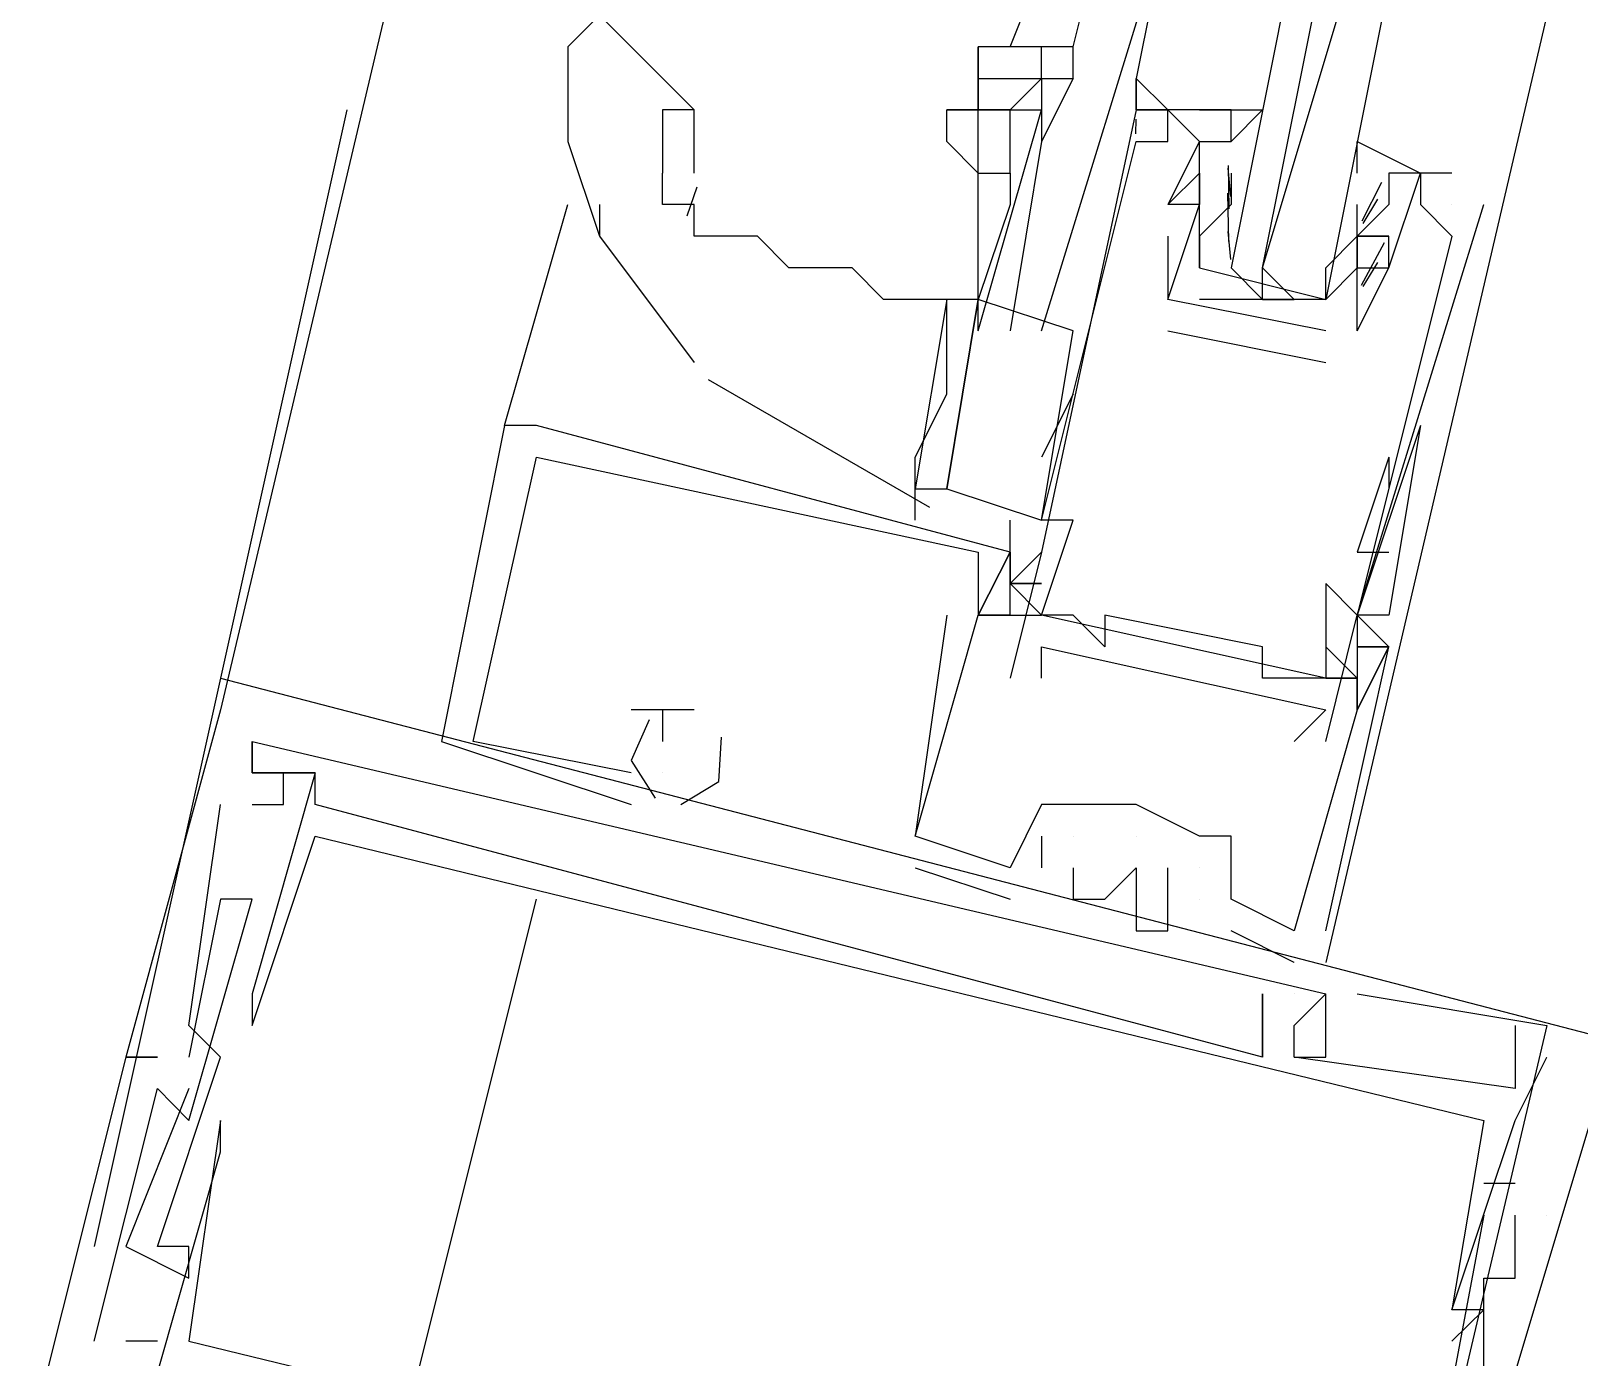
# Model space of a CAD drawing. Header units: feet. Extents: x -84 to 198, y -22 to 181.
# Drawn here: x 115.493 to 116.147, y 67.944 to 68.504 of the extents above; entities that cross this region are included whole.
import ezdxf

# ---------------------------------------------------------------- set-up
doc = ezdxf.new("R2010")
doc.units = ezdxf.units.FT
doc.layers.add('A-LINEA', color=7, linetype='CONTINUOUS')

msp = doc.modelspace()

# ---------------------------------------------------------------- linework, layer by layer
at = {"layer": 'A-LINEA'}
for p, q in [((117.2133, 75.1511), (115.5733, 68.2178)), ((115.9067, 68.4978), (115.9333, 68.5644)), ((115.9333, 68.4978), (115.9467, 68.5511)), ((116.1333, 68.5111), (116.04, 68.1111)), ((115.92, 68.4844), (115.92, 68.4978)), ((115.92, 68.4844), (115.92, 68.4978)), ((115.9333, 68.4844), (115.9333, 68.4978)), ((115.6267, 68.4711), (115.52, 67.9911)), ((115.7733, 68.4444), (115.7733, 68.4711)), ((115.96, 68.4711), (115.96, 68.4711)), ((115.96, 68.4711), (115.96, 68.4711)), ((115.9733, 68.4711), (115.9733, 68.4711)), ((116, 68.4711), (116, 68.4711)), ((115.9598, 68.461), (115.9599, 68.4672)), ((115.9598, 68.461), (115.9599, 68.4672)), ((115.9598, 68.461), (115.9599, 68.4672)), ((115.96, 68.4578), (115.96, 68.4578)), ((115.9733, 68.4578), (115.9733, 68.4578)), ((115.9867, 68.4578), (115.9867, 68.4578)), ((116, 68.4578), (116, 68.4578)), ((115.8933, 68.3911), (115.8933, 68.4444)), ((115.9867, 68.4444), (115.9867, 68.4444)), ((115.9867, 68.4444), (115.9867, 68.4444)), ((115.9999, 68.4346), (115.9988, 68.4465)), ((115.9992, 68.4293), (115.999, 68.4476)), ((116, 68.4444), (116, 68.4444)), ((116, 68.4444), (116, 68.4311)), ((116.0933, 68.4444), (116.0667, 68.4444)), ((116.0667, 68.4444), (116.0667, 68.4444)), ((116.08, 68.4444), (116.08, 68.4444)), ((116.0933, 68.4444), (116.0933, 68.4444)), ((115.7744, 68.4385), (115.7702, 68.4262)), ((116.0636, 68.4404), (116.0552, 68.4241)), ((115.6933, 68.3378), (115.72, 68.4311)), ((115.7333, 68.4311), (115.7333, 68.4178)), ((115.9067, 68.4311), (115.8933, 68.3911)), ((115.9733, 68.4311), (115.9733, 68.4311)), ((115.9733, 68.4311), (115.9733, 68.4311)), ((115.9867, 68.4311), (115.9867, 68.4311)), ((115.9867, 68.4311), (115.9867, 68.4311)), ((115.9991, 68.4155), (115.9986, 68.4359)), ((116, 68.4311), (116, 68.4311)), ((116.0533, 68.4311), (116.0533, 68.4311)), ((116.0533, 68.4178), (116.0533, 68.4311)), ((116.0533, 68.4311), (116.0533, 68.4311)), ((116.0618, 68.4334), (116.0556, 68.4232)), ((116.08, 68.4311), (116.08, 68.4311)), ((116.0933, 68.4311), (116.0933, 68.4311)), ((116.1067, 68.4311), (116.1067, 68.4311)), ((115.9733, 68.4178), (115.9733, 68.3911)), ((115.9733, 68.4178), (115.9733, 68.4178)), ((115.9999, 68.408), (115.9988, 68.4198)), ((116, 68.4178), (116, 68.4178)), ((116.0533, 68.4178), (116.0533, 68.4178)), ((116.0533, 68.4178), (116.0533, 68.4178)), ((116.0667, 68.4178), (116.0667, 68.4178)), ((116.0933, 68.4178), (116.0933, 68.4178)), ((116.0647, 68.415), (116.055, 68.397)), ((116.0618, 68.4067), (116.0556, 68.3965)), ((116.04, 68.4044), (116.04, 68.4044)), ((116.0533, 68.4044), (116.0533, 68.4044)), ((116.0667, 68.4044), (116.0667, 68.4044)), ((116.0667, 68.4044), (116.0667, 68.4044)), ((115.88, 68.3911), (115.88, 68.3911)), ((115.88, 68.3911), (115.88, 68.3911)), ((115.8933, 68.3778), (115.8933, 68.3911)), ((116.04, 68.3778), (115.9733, 68.3911)), ((115.9733, 68.3911), (115.9733, 68.3911)), ((115.9733, 68.3911), (115.9733, 68.3911)), ((115.9867, 68.3911), (115.9867, 68.3911)), ((115.9867, 68.3911), (115.9867, 68.3911)), ((116.0133, 68.3911), (116.0267, 68.3911)), ((115.92, 68.2978), (115.9333, 68.3778)), ((115.9733, 68.3778), (116.04, 68.3644)), ((115.9733, 68.3778), (115.9733, 68.3778)), ((116.04, 68.3778), (116.04, 68.3778)), ((116.04, 68.3778), (116.04, 68.3778)), ((116.0533, 68.3778), (116.0533, 68.3778)), ((116.0533, 68.3778), (116.0533, 68.3778)), ((116.04, 68.3644), (116.04, 68.3644)), ((115.7793, 68.3572), (115.8727, 68.3034)), ((115.9333, 68.3511), (115.92, 68.3244)), ((115.7067, 68.3378), (115.6933, 68.3378)), ((115.6933, 68.3378), (115.6933, 68.3378)), ((115.7067, 68.3378), (115.6933, 68.3378)), ((115.6933, 68.3378), (115.6933, 68.3378)), ((115.7067, 68.3378), (115.6933, 68.3378)), ((115.6933, 68.3378), (115.6933, 68.3378)), ((115.7067, 68.3378), (115.7067, 68.3378)), ((115.7067, 68.3378), (115.7067, 68.3378)), ((115.7067, 68.3378), (115.7067, 68.3378)), ((116.08, 68.3378), (116.0533, 68.2578)), ((116.08, 68.3378), (116.0533, 68.2578)), ((115.7067, 68.3244), (115.7067, 68.3244)), ((115.7067, 68.3244), (115.7067, 68.3244)), ((115.7067, 68.3244), (115.7067, 68.3244)), ((115.7067, 68.3244), (115.7067, 68.3244)), ((115.7067, 68.3244), (115.7067, 68.3244)), ((115.7067, 68.3244), (115.7067, 68.3244)), ((116.0667, 68.3244), (116.0533, 68.2844)), ((116.0667, 68.3244), (116.0667, 68.3111)), ((115.8667, 68.2978), (115.8667, 68.3111)), ((115.9067, 68.2844), (115.9067, 68.2978)), ((115.92, 68.2978), (115.92, 68.2978)), ((115.9333, 68.2978), (115.9333, 68.2978)), ((115.8933, 68.2844), (115.8933, 68.2844)), ((115.8933, 68.2844), (115.8933, 68.2844)), ((115.8933, 68.2844), (115.8933, 68.2844)), ((115.9067, 68.2844), (115.9067, 68.2844)), ((115.9067, 68.2844), (115.9067, 68.2844)), ((115.9067, 68.2844), (115.9067, 68.2844)), ((115.9067, 68.2844), (115.9067, 68.2844)), ((115.9067, 68.2844), (115.9067, 68.2844)), ((115.9067, 68.2844), (115.9067, 68.2844)), ((115.92, 68.2844), (115.92, 68.2844)), ((116.0533, 68.2844), (116.0667, 68.2844)), ((115.9067, 68.2711), (115.9067, 68.2711)), ((115.9067, 68.2711), (115.9067, 68.2711)), ((115.9067, 68.2711), (115.9067, 68.2711)), ((115.9067, 68.2711), (115.9067, 68.2711)), ((115.9067, 68.2711), (115.9067, 68.2711)), ((115.9067, 68.2711), (115.9067, 68.2711)), ((116.04, 68.2711), (116.04, 68.2711)), ((115.88, 68.2578), (115.88, 68.2578)), ((115.88, 68.2578), (115.88, 68.2578)), ((115.88, 68.2578), (115.88, 68.2578)), ((115.8933, 68.2578), (115.8933, 68.2578)), ((115.8933, 68.2578), (115.8933, 68.2578)), ((115.8933, 68.2578), (115.8933, 68.2578)), ((115.8933, 68.2578), (115.8933, 68.2578)), ((115.8933, 68.2578), (115.8933, 68.2578)), ((115.8933, 68.2578), (115.8933, 68.2578)), ((115.8933, 68.2578), (115.8933, 68.2578)), ((115.8933, 68.2578), (115.8933, 68.2578)), ((115.8933, 68.2578), (115.8933, 68.2578)), ((115.9067, 68.2578), (115.92, 68.2578)), ((115.9067, 68.2578), (115.92, 68.2578)), ((115.9067, 68.2578), (115.9067, 68.2578)), ((115.9067, 68.2578), (115.9067, 68.2578)), ((115.9067, 68.2578), (115.92, 68.2578)), ((115.9067, 68.2578), (115.92, 68.2578)), ((115.9067, 68.2578), (115.9067, 68.2578)), ((115.9067, 68.2578), (115.9067, 68.2578)), ((115.9067, 68.2578), (115.92, 68.2578)), ((115.9067, 68.2578), (115.92, 68.2578)), ((115.9067, 68.2578), (115.9067, 68.2578)), ((115.9067, 68.2578), (115.9067, 68.2578)), ((115.92, 68.2578), (115.92, 68.2578)), ((116.04, 68.2311), (115.92, 68.2578)), ((116.04, 68.2311), (115.92, 68.2578)), ((116.04, 68.2311), (115.92, 68.2578)), ((115.9333, 68.2578), (115.9333, 68.2578)), ((115.9467, 68.2578), (115.9467, 68.2578)), ((116.0533, 68.2578), (116.0533, 68.2578)), ((116.0533, 68.2578), (116.0533, 68.2578)), ((116.0533, 68.2578), (116.0533, 68.2578)), ((116.0533, 68.2578), (116.0533, 68.2578)), ((116.0533, 68.2578), (116.0533, 68.2578)), ((116.0667, 68.2578), (116.0667, 68.2578)), ((115.92, 68.2444), (115.92, 68.2444)), ((115.9467, 68.2444), (115.9467, 68.2444)), ((116.0133, 68.2444), (116.0133, 68.2444)), ((116.0533, 68.2444), (116.0533, 68.2444)), ((116.0533, 68.2444), (116.0533, 68.2444)), ((116.0533, 68.2444), (116.0533, 68.2444)), ((116.0533, 68.2444), (116.0533, 68.2444)), ((116.0533, 68.2444), (116.0533, 68.2444)), ((116.0667, 68.2444), (116.0667, 68.2444)), ((116.0667, 68.2444), (116.0667, 68.2444)), ((116.0667, 68.2444), (116.0667, 68.2444)), ((116.0667, 68.2444), (116.0667, 68.2444)), ((116.0667, 68.2444), (116.0667, 68.2444)), ((116.0667, 68.2444), (116.0667, 68.2444)), ((115.5733, 68.2311), (115.5733, 68.2311)), ((115.5733, 68.2311), (115.5733, 68.2311)), ((115.5733, 68.2311), (115.5733, 68.2311)), ((115.9067, 68.2311), (115.9067, 68.2311)), ((115.92, 68.2311), (115.92, 68.2311)), ((116.0133, 68.2311), (116.0133, 68.2311)), ((116.0267, 68.2311), (116.0267, 68.2311)), ((116.04, 68.2311), (116.04, 68.2311)), ((116.0533, 68.2311), (116.04, 68.2311)), ((116.0533, 68.2311), (116.04, 68.2311)), ((116.0533, 68.2311), (116.0533, 68.2311)), ((116.0533, 68.2311), (116.0533, 68.2311)), ((116.0533, 68.2311), (116.0533, 68.2311)), ((116.0533, 68.2311), (116.0533, 68.2311)), ((115.5733, 68.2178), (115.5733, 68.2178)), ((115.5733, 68.2178), (115.5733, 68.2178)), ((115.5733, 68.2178), (115.5733, 68.2178)), ((115.76, 68.2178), (115.7467, 68.2178)), ((115.7467, 68.2178), (115.7467, 68.2178)), ((115.76, 68.2178), (115.7467, 68.2178)), ((115.7467, 68.2178), (115.7467, 68.2178)), ((115.76, 68.2178), (115.7467, 68.2178)), ((115.7467, 68.2178), (115.7467, 68.2178)), ((115.76, 68.2178), (115.76, 68.2178)), ((115.76, 68.2178), (115.76, 68.2178)), ((115.76, 68.2178), (115.76, 68.2178)), ((115.76, 68.2178), (115.76, 68.2178)), ((115.76, 68.2178), (115.76, 68.2178)), ((115.76, 68.2178), (115.76, 68.2178)), ((115.7733, 68.2178), (115.7733, 68.2178)), ((115.7733, 68.2178), (115.7733, 68.2178)), ((115.7733, 68.2178), (115.7733, 68.2178)), ((116.04, 68.2178), (116.04, 68.2178)), ((116.0533, 68.2178), (116.0533, 68.2178)), ((116.0533, 68.2178), (116.0533, 68.2178)), ((116.0533, 68.2178), (116.0533, 68.2178)), ((116.0533, 68.2178), (116.0533, 68.2178)), ((116.0533, 68.2178), (116.0533, 68.2178)), ((116.0533, 68.2178), (116.0533, 68.2178)), ((115.5867, 68.2044), (115.5867, 68.2044)), ((115.5867, 68.2044), (115.5867, 68.2044)), ((115.5867, 68.2044), (115.5867, 68.2044)), ((115.5867, 68.2044), (115.5867, 68.2044)), ((115.5867, 68.2044), (115.5867, 68.2044)), ((115.5867, 68.2044), (115.5867, 68.2044)), ((115.5867, 68.2044), (115.5867, 68.2044)), ((115.5867, 68.2044), (115.5867, 68.2044)), ((115.5867, 68.2044), (115.5867, 68.2044)), ((115.6667, 68.2044), (115.6667, 68.2044)), ((115.6667, 68.2044), (115.6667, 68.2044)), ((115.6667, 68.2044), (115.6667, 68.2044)), ((115.68, 68.2044), (115.68, 68.2044)), ((115.68, 68.2044), (115.68, 68.2044)), ((115.68, 68.2044), (115.68, 68.2044)), ((115.76, 68.2044), (115.76, 68.2044)), ((115.76, 68.2044), (115.76, 68.2044)), ((115.76, 68.2044), (115.76, 68.2044)), ((116.0267, 68.2044), (116.0267, 68.2044)), ((116.04, 68.2044), (116.04, 68.2044)), ((115.5867, 68.1911), (115.5867, 68.1911)), ((115.5867, 68.1911), (115.5867, 68.1911)), ((115.5867, 68.1911), (115.5867, 68.1911)), ((115.5867, 68.1911), (115.5867, 68.1911)), ((115.5867, 68.1911), (115.5867, 68.1911)), ((115.5867, 68.1911), (115.5867, 68.1911)), ((115.5867, 68.1911), (115.5867, 68.1911)), ((115.5867, 68.1911), (115.5867, 68.1911)), ((115.5867, 68.1911), (115.5867, 68.1911)), ((115.5867, 68.1911), (115.5867, 68.1911)), ((115.5867, 68.1911), (115.5867, 68.1911)), ((115.5867, 68.1911), (115.5867, 68.1911)), ((115.5867, 68.1911), (115.5867, 68.1911)), ((115.5867, 68.1911), (115.5867, 68.1911)), ((115.5867, 68.1911), (115.5867, 68.1911)), ((115.6, 68.1911), (115.6, 68.1911)), ((115.6, 68.1911), (115.6, 68.1911)), ((115.6, 68.1911), (115.6, 68.1911)), ((115.6133, 68.1911), (115.6133, 68.1911)), ((115.6133, 68.1911), (115.6133, 68.1911)), ((115.6133, 68.1911), (115.6133, 68.1911)), ((115.6133, 68.1911), (115.6133, 68.1911)), ((115.6133, 68.1911), (115.6133, 68.1911)), ((115.6133, 68.1911), (115.6133, 68.1911)), ((115.6133, 68.1911), (115.6133, 68.1911)), ((115.6133, 68.1911), (115.6133, 68.1911)), ((115.6133, 68.1911), (115.6133, 68.1911)), ((115.6133, 68.1911), (115.6133, 68.1911)), ((115.6133, 68.1911), (115.6133, 68.1911)), ((115.6133, 68.1911), (115.6133, 68.1911)), ((115.7467, 68.1911), (115.7467, 68.1911)), ((115.7467, 68.1911), (115.7467, 68.1911)), ((115.7467, 68.1911), (115.7467, 68.1911)), ((115.7467, 68.1911), (115.7467, 68.1911)), ((115.7467, 68.1911), (115.7467, 68.1911)), ((115.7467, 68.1911), (115.7467, 68.1911)), ((115.76, 68.1911), (115.76, 68.1911)), ((115.76, 68.1911), (115.76, 68.1911)), ((115.76, 68.1911), (115.76, 68.1911)), ((115.76, 68.1911), (115.76, 68.1911)), ((115.76, 68.1911), (115.76, 68.1911)), ((115.76, 68.1911), (115.76, 68.1911)), ((115.5733, 68.1778), (115.5733, 68.1778)), ((115.5733, 68.1778), (115.5733, 68.1778)), ((115.5733, 68.1778), (115.5733, 68.1778)), ((115.5867, 68.1778), (115.5867, 68.1778)), ((115.5867, 68.1778), (115.5867, 68.1778)), ((115.5867, 68.1778), (115.5867, 68.1778)), ((115.6, 68.1778), (115.6, 68.1778)), ((115.6, 68.1778), (115.6, 68.1778)), ((115.6, 68.1778), (115.6, 68.1778)), ((115.6133, 68.1778), (115.6133, 68.1778)), ((115.6133, 68.1778), (115.6133, 68.1778)), ((115.6133, 68.1778), (115.6133, 68.1778)), ((115.6133, 68.1778), (115.6133, 68.1778)), ((115.6133, 68.1778), (115.6133, 68.1778)), ((115.6133, 68.1778), (115.6133, 68.1778)), ((115.7467, 68.1778), (115.7467, 68.1778)), ((115.7467, 68.1778), (115.7467, 68.1778)), ((115.7467, 68.1778), (115.7467, 68.1778)), ((115.92, 68.1778), (115.92, 68.1778)), ((115.92, 68.1778), (115.92, 68.1778)), ((115.92, 68.1778), (115.92, 68.1778)), ((115.9333, 68.1778), (115.9333, 68.1778)), ((115.9333, 68.1778), (115.9333, 68.1778)), ((115.9333, 68.1778), (115.9333, 68.1778)), ((115.9333, 68.1778), (115.9333, 68.1778)), ((115.96, 68.1778), (115.96, 68.1778)), ((115.96, 68.1778), (115.96, 68.1778)), ((115.96, 68.1778), (115.96, 68.1778)), ((115.96, 68.1778), (115.96, 68.1778)), ((115.96, 68.1778), (115.96, 68.1778)), ((115.6133, 68.1644), (115.6133, 68.1644)), ((115.6133, 68.1644), (115.6133, 68.1644)), ((115.6133, 68.1644), (115.6133, 68.1644)), ((115.6133, 68.1644), (115.6133, 68.1644)), ((115.6133, 68.1644), (115.6133, 68.1644)), ((115.6133, 68.1644), (115.6133, 68.1644)), ((115.8667, 68.1644), (115.8667, 68.1644)), ((115.8667, 68.1644), (115.8667, 68.1644)), ((115.8667, 68.1644), (115.8667, 68.1644)), ((115.8667, 68.1644), (115.8667, 68.1644)), ((115.8667, 68.1644), (115.8667, 68.1644)), ((115.8667, 68.1644), (115.8667, 68.1644)), ((115.92, 68.1644), (115.92, 68.1511)), ((115.92, 68.1644), (115.92, 68.1644)), ((115.92, 68.1644), (115.92, 68.1511)), ((115.92, 68.1644), (115.92, 68.1644)), ((115.92, 68.1644), (115.92, 68.1511)), ((115.92, 68.1644), (115.92, 68.1644)), ((115.9333, 68.1644), (115.9333, 68.1644)), ((115.9333, 68.1644), (115.9333, 68.1644)), ((115.9333, 68.1644), (115.9333, 68.1644)), ((115.96, 68.1644), (115.96, 68.1644)), ((115.96, 68.1644), (115.96, 68.1644)), ((115.96, 68.1644), (115.96, 68.1644)), ((115.9867, 68.1644), (115.9867, 68.1644)), ((115.9867, 68.1644), (115.9867, 68.1644)), ((115.9867, 68.1644), (115.9867, 68.1644)), ((116, 68.1644), (116, 68.1644)), ((116, 68.1644), (116, 68.1644)), ((116, 68.1644), (116, 68.1644)), ((115.8667, 68.1511), (115.9067, 68.1378)), ((115.8667, 68.1511), (115.8667, 68.1511)), ((115.8667, 68.1511), (115.9067, 68.1378)), ((115.8667, 68.1511), (115.8667, 68.1511)), ((115.8667, 68.1511), (115.9067, 68.1378)), ((115.8667, 68.1511), (115.8667, 68.1511)), ((115.9067, 68.1511), (115.9067, 68.1511)), ((115.9067, 68.1511), (115.9067, 68.1511)), ((115.9067, 68.1511), (115.9067, 68.1511)), ((115.9067, 68.1511), (115.9067, 68.1511)), ((115.9067, 68.1511), (115.9067, 68.1511)), ((115.9067, 68.1511), (115.9067, 68.1511)), ((115.92, 68.1511), (115.92, 68.1511)), ((115.92, 68.1511), (115.92, 68.1511)), ((115.92, 68.1511), (115.92, 68.1511)), ((115.9333, 68.1511), (115.9333, 68.1511)), ((115.9333, 68.1511), (115.9333, 68.1511)), ((115.9333, 68.1511), (115.9333, 68.1511)), ((115.96, 68.1511), (115.96, 68.1511)), ((115.96, 68.1511), (115.96, 68.1511)), ((115.96, 68.1511), (115.96, 68.1511)), ((115.9733, 68.1511), (115.9733, 68.1511)), ((115.9733, 68.1511), (115.9733, 68.1511)), ((115.9733, 68.1511), (115.9733, 68.1511)), ((115.9867, 68.1511), (115.9867, 68.1511)), ((115.9867, 68.1511), (115.9867, 68.1511)), ((115.9867, 68.1511), (115.9867, 68.1511)), ((115.5733, 68.1378), (115.5733, 68.1378)), ((115.5733, 68.1378), (115.5733, 68.1378)), ((115.5733, 68.1378), (115.5733, 68.1378)), ((115.5867, 68.1378), (115.5867, 68.1378)), ((115.5867, 68.1378), (115.5867, 68.1378)), ((115.5867, 68.1378), (115.5867, 68.1378)), ((115.5867, 68.1378), (115.5867, 68.1378)), ((115.5867, 68.1378), (115.5867, 68.1378)), ((115.5867, 68.1378), (115.5867, 68.1378)), ((115.6, 68.1378), (115.6, 68.1378)), ((115.6, 68.1378), (115.6, 68.1378)), ((115.6, 68.1378), (115.6, 68.1378)), ((115.6, 68.1378), (115.6, 68.1378)), ((115.6, 68.1378), (115.6, 68.1378)), ((115.6, 68.1378), (115.6, 68.1378)), ((115.6533, 67.9244), (115.7067, 68.1378)), ((115.9067, 68.1378), (115.9067, 68.1378)), ((115.9067, 68.1378), (115.9067, 68.1378)), ((115.9067, 68.1378), (115.9067, 68.1378)), ((115.9333, 68.1378), (115.9333, 68.1378)), ((115.9333, 68.1378), (115.9333, 68.1378)), ((115.9333, 68.1378), (115.9333, 68.1378)), ((115.9467, 68.1378), (115.9467, 68.1378)), ((115.9467, 68.1378), (115.9467, 68.1378)), ((115.9467, 68.1378), (115.9467, 68.1378)), ((115.96, 68.1378), (115.96, 68.1378)), ((115.96, 68.1378), (115.96, 68.1378)), ((115.96, 68.1378), (115.96, 68.1378)), ((115.9867, 68.1378), (115.9867, 68.1378)), ((115.9867, 68.1378), (115.9867, 68.1378)), ((115.9867, 68.1378), (115.9867, 68.1378)), ((115.9867, 68.1378), (115.9867, 68.1378)), ((115.9867, 68.1378), (115.9867, 68.1378)), ((115.9867, 68.1378), (115.9867, 68.1378)), ((116, 68.1378), (116, 68.1378)), ((116, 68.1378), (116, 68.1378)), ((116, 68.1378), (116, 68.1378)), ((115.96, 68.1244), (115.96, 68.1244)), ((115.96, 68.1244), (115.96, 68.1244)), ((115.96, 68.1244), (115.96, 68.1244)), ((115.9733, 68.1244), (115.9733, 68.1244)), ((115.9733, 68.1244), (115.9733, 68.1244)), ((115.9733, 68.1244), (115.9733, 68.1244)), ((116, 68.1244), (116, 68.1244)), ((116, 68.1244), (116, 68.1244)), ((116, 68.1244), (116, 68.1244)), ((116.0267, 68.1244), (116.0267, 68.1244)), ((116.0267, 68.1244), (116.0267, 68.1244)), ((116.0267, 68.1244), (116.0267, 68.1244)), ((116.0267, 68.1244), (116.0267, 68.1244)), ((116.0267, 68.1244), (116.0267, 68.1244)), ((116.0267, 68.1244), (116.0267, 68.1244)), ((116.04, 68.1244), (116.04, 68.1244)), ((116.04, 68.1244), (116.04, 68.1244)), ((116.04, 68.1244), (116.04, 68.1244)), ((116.0267, 68.1111), (116.0267, 68.1111)), ((116.0267, 68.1111), (116.0267, 68.1111)), ((116.0267, 68.1111), (116.0267, 68.1111)), ((115.5867, 68.0978), (115.5867, 68.0978)), ((115.5867, 68.0978), (115.5867, 68.0978)), ((115.5867, 68.0978), (115.5867, 68.0978)), ((115.5867, 68.0978), (115.5867, 68.0978)), ((115.5867, 68.0978), (115.5867, 68.0978)), ((115.5867, 68.0978), (115.5867, 68.0978)), ((115.5867, 68.0978), (115.5867, 68.0978)), ((115.5867, 68.0978), (115.5867, 68.0978)), ((115.5867, 68.0978), (115.5867, 68.0978)), ((115.5867, 68.0978), (115.5867, 68.0978)), ((115.5867, 68.0978), (115.5867, 68.0978)), ((115.5867, 68.0978), (115.5867, 68.0978)), ((116.0133, 68.0978), (116.0133, 68.0978)), ((116.0133, 68.0978), (116.0133, 68.0978)), ((116.0133, 68.0978), (116.0133, 68.0978)), ((116.0133, 68.0978), (116.0133, 68.0978)), ((116.0133, 68.0978), (116.0133, 68.0978)), ((116.0133, 68.0978), (116.0133, 68.0978)), ((116.0267, 68.0978), (116.0267, 68.0978)), ((116.0267, 68.0978), (116.0267, 68.0978)), ((116.0267, 68.0978), (116.0267, 68.0978)), ((116.0267, 68.0978), (116.0267, 68.0978)), ((116.0267, 68.0978), (116.0267, 68.0978)), ((116.0267, 68.0978), (116.0267, 68.0978)), ((116.0267, 68.0978), (116.0267, 68.0978)), ((116.0267, 68.0978), (116.0267, 68.0978)), ((116.0267, 68.0978), (116.0267, 68.0978)), ((116.0267, 68.0978), (116.0267, 68.0978)), ((116.0267, 68.0978), (116.0267, 68.0978)), ((116.0267, 68.0978), (116.0267, 68.0978)), ((116.0267, 68.0978), (116.0267, 68.0978)), ((116.0267, 68.0978), (116.0267, 68.0978)), ((116.0267, 68.0978), (116.0267, 68.0978)), ((116.04, 68.0978), (116.04, 68.0978)), ((116.04, 68.0978), (116.04, 68.0978)), ((116.04, 68.0978), (116.04, 68.0978)), ((116.04, 68.0978), (116.04, 68.0978)), ((116.04, 68.0978), (116.04, 68.0978)), ((116.04, 68.0978), (116.04, 68.0978)), ((116.0533, 68.0978), (116.0533, 68.0978)), ((116.0533, 68.0978), (116.0533, 68.0978)), ((116.0533, 68.0978), (116.0533, 68.0978)), ((115.56, 68.0844), (115.56, 68.0844)), ((115.56, 68.0844), (115.56, 68.0844)), ((115.56, 68.0844), (115.56, 68.0844)), ((115.5867, 68.0844), (115.5867, 68.0844)), ((115.5867, 68.0844), (115.5867, 68.0844)), ((115.5867, 68.0844), (115.5867, 68.0844)), ((115.5867, 68.0844), (115.5867, 68.0844)), ((115.5867, 68.0844), (115.5867, 68.0844)), ((115.5867, 68.0844), (115.5867, 68.0844)), ((115.5867, 68.0844), (115.5867, 68.0844)), ((115.5867, 68.0844), (115.5867, 68.0844)), ((115.5867, 68.0844), (115.5867, 68.0844)), ((115.5867, 68.0844), (115.5867, 68.0844)), ((115.5867, 68.0844), (115.5867, 68.0844)), ((115.5867, 68.0844), (115.5867, 68.0844)), ((116.0267, 68.0844), (116.0267, 68.0844)), ((116.0267, 68.0844), (116.0267, 68.0844)), ((116.0267, 68.0844), (116.0267, 68.0844)), ((116.0267, 68.0844), (116.0267, 68.0844)), ((116.0267, 68.0844), (116.0267, 68.0844)), ((116.0267, 68.0844), (116.0267, 68.0844)), ((116.0267, 68.0844), (116.0267, 68.0844)), ((116.0267, 68.0844), (116.0267, 68.0844)), ((116.0267, 68.0844), (116.0267, 68.0844)), ((116.12, 68.0844), (116.12, 68.0844)), ((116.12, 68.0844), (116.12, 68.0844)), ((116.12, 68.0844), (116.12, 68.0844)), ((116.12, 68.0844), (116.12, 68.0844)), ((116.12, 68.0844), (116.12, 68.0844)), ((116.12, 68.0844), (116.12, 68.0844)), ((116.1333, 68.0844), (116.1333, 68.0844)), ((116.1333, 68.0844), (116.1333, 68.0844)), ((116.1333, 68.0844), (116.1333, 68.0844)), ((115.5333, 68.0711), (115.5333, 68.0711)), ((115.5333, 68.0711), (115.5333, 68.0711)), ((115.5333, 68.0711), (115.5333, 68.0711)), ((115.5333, 68.0711), (115.5333, 68.0711)), ((115.5333, 68.0711), (115.5333, 68.0711)), ((115.5333, 68.0711), (115.5333, 68.0711)), ((115.5467, 68.0711), (115.5467, 68.0711)), ((115.5467, 68.0711), (115.5467, 68.0711)), ((115.5467, 68.0711), (115.5467, 68.0711)), ((115.5467, 68.0711), (115.5467, 68.0711)), ((115.5467, 68.0711), (115.5467, 68.0711)), ((115.5467, 68.0711), (115.5467, 68.0711)), ((115.56, 68.0711), (115.56, 68.0711)), ((115.56, 68.0711), (115.56, 68.0711)), ((115.56, 68.0711), (115.56, 68.0711)), ((115.5733, 68.0711), (115.5733, 68.0711)), ((115.5733, 68.0711), (115.5733, 68.0711)), ((115.5733, 68.0711), (115.5733, 68.0711)), ((116.0133, 68.0711), (116.0133, 68.0711)), ((116.0133, 68.0711), (116.0133, 68.0711)), ((116.0133, 68.0711), (116.0133, 68.0711)), ((116.0133, 68.0711), (116.0133, 68.0711)), ((116.0133, 68.0711), (116.0133, 68.0711)), ((116.0133, 68.0711), (116.0133, 68.0711)), ((116.0267, 68.0711), (116.0267, 68.0711)), ((116.0267, 68.0711), (116.0267, 68.0711)), ((116.0267, 68.0711), (116.0267, 68.0711)), ((116.0267, 68.0711), (116.0267, 68.0711)), ((116.0267, 68.0711), (116.0267, 68.0711)), ((116.0267, 68.0711), (116.0267, 68.0711)), ((116.0267, 68.0711), (116.0267, 68.0711)), ((116.0267, 68.0711), (116.0267, 68.0711)), ((116.0267, 68.0711), (116.0267, 68.0711)), ((116.04, 68.0711), (116.04, 68.0711)), ((116.04, 68.0711), (116.04, 68.0711)), ((116.04, 68.0711), (116.04, 68.0711)), ((116.1333, 68.0711), (116.1333, 68.0711)), ((116.1333, 68.0711), (116.1333, 68.0711)), ((116.1333, 68.0711), (116.1333, 68.0711)), ((116.1333, 68.0711), (116.1333, 68.0711)), ((116.1333, 68.0711), (116.1333, 68.0711)), ((116.1333, 68.0711), (116.1333, 68.0711)), ((115.5467, 68.0578), (115.5467, 68.0578)), ((115.5467, 68.0578), (115.5467, 68.0578)), ((115.5467, 68.0578), (115.5467, 68.0578)), ((115.56, 68.0578), (115.56, 68.0578)), ((115.56, 68.0578), (115.56, 68.0578)), ((115.56, 68.0578), (115.56, 68.0578)), ((116.12, 68.0578), (116.12, 68.0578)), ((116.12, 68.0578), (116.12, 68.0578)), ((116.12, 68.0578), (116.12, 68.0578)), ((116.12, 68.0578), (116.12, 68.0578)), ((116.12, 68.0578), (116.12, 68.0578)), ((116.12, 68.0578), (116.12, 68.0578)), ((115.56, 68.0444), (115.56, 68.0444)), ((115.56, 68.0444), (115.56, 68.0444)), ((115.56, 68.0444), (115.56, 68.0444)), ((115.5733, 68.0444), (115.5733, 68.0444)), ((115.5733, 68.0444), (115.5733, 68.0444)), ((115.5733, 68.0444), (115.5733, 68.0444)), ((116.1067, 68.0444), (116.1067, 68.0444)), ((116.1067, 68.0444), (116.1067, 68.0444)), ((116.1067, 68.0444), (116.1067, 68.0444)), ((116.1067, 68.0444), (116.1067, 68.0444)), ((116.1067, 68.0444), (116.1067, 68.0444)), ((116.1067, 68.0444), (116.1067, 68.0444)), ((116.12, 68.0444), (116.12, 68.0444)), ((116.12, 68.0444), (116.12, 68.0444)), ((116.12, 68.0444), (116.12, 68.0444)), ((116.12, 68.0444), (116.12, 68.0444)), ((116.12, 68.0444), (116.12, 68.0444)), ((116.12, 68.0444), (116.12, 68.0444)), ((115.5733, 68.0311), (115.5733, 68.0311)), ((115.5733, 68.0311), (115.5733, 68.0311)), ((115.5733, 68.0311), (115.5733, 68.0311)), ((116.12, 68.0178), (116.1067, 68.0178)), ((116.1067, 68.0178), (116.1067, 68.0178)), ((116.12, 68.0178), (116.1067, 68.0178)), ((116.1067, 68.0178), (116.1067, 68.0178)), ((116.12, 68.0178), (116.1067, 68.0178)), ((116.1067, 68.0178), (116.1067, 68.0178)), ((116.12, 68.0178), (116.12, 68.0178)), ((116.12, 68.0178), (116.12, 68.0178)), ((116.12, 68.0178), (116.12, 68.0178)), ((116.1067, 68.0044), (116.0667, 67.7911)), ((116.1067, 68.0044), (116.0667, 67.7911)), ((116.1067, 68.0044), (116.0667, 67.7911)), ((116.1067, 68.0044), (116.1067, 68.0044)), ((116.1067, 68.0044), (116.1067, 68.0044)), ((116.1067, 68.0044), (116.1067, 68.0044)), ((116.12, 67.9778), (116.12, 68.0044)), ((116.12, 68.0044), (116.12, 68.0044)), ((116.12, 68.0044), (116.12, 68.0044)), ((116.12, 67.9778), (116.12, 68.0044)), ((116.12, 68.0044), (116.12, 68.0044)), ((116.12, 68.0044), (116.12, 68.0044)), ((116.12, 67.9778), (116.12, 68.0044)), ((116.12, 68.0044), (116.12, 68.0044)), ((116.12, 68.0044), (116.12, 68.0044)), ((116.1333, 68.0044), (116.1333, 68.0044)), ((116.1333, 68.0044), (116.1333, 68.0044)), ((116.1333, 68.0044), (116.1333, 68.0044)), ((116.1333, 68.0044), (116.1333, 68.0044)), ((116.1333, 68.0044), (116.1333, 68.0044)), ((116.1333, 68.0044), (116.1333, 68.0044)), ((115.5333, 67.9911), (115.5333, 67.9911)), ((115.5333, 67.9911), (115.5333, 67.9911)), ((115.5333, 67.9911), (115.5333, 67.9911)), ((115.5467, 67.9911), (115.5467, 67.9911)), ((115.5467, 67.9911), (115.5467, 67.9911)), ((115.5467, 67.9911), (115.5467, 67.9911)), ((115.56, 67.9911), (115.56, 67.9911)), ((115.56, 67.9911), (115.56, 67.9911)), ((115.56, 67.9911), (115.56, 67.9911)), ((116.12, 67.9911), (116.12, 67.9911)), ((116.12, 67.9911), (116.12, 67.9911)), ((116.12, 67.9911), (116.12, 67.9911)), ((115.56, 67.9778), (115.56, 67.9778)), ((115.56, 67.9778), (115.56, 67.9778)), ((115.56, 67.9778), (115.56, 67.9778)), ((116.1067, 67.9778), (116.1067, 67.9778)), ((116.1067, 67.9778), (116.1067, 67.9778)), ((116.1067, 67.9778), (116.1067, 67.9778)), ((116.12, 67.9778), (116.12, 67.9778)), ((116.12, 67.9778), (116.12, 67.9778)), ((116.12, 67.9778), (116.12, 67.9778)), ((116.12, 67.9778), (116.12, 67.9778)), ((116.12, 67.9778), (116.12, 67.9778)), ((116.12, 67.9778), (116.12, 67.9778)), ((116.0933, 67.9644), (116.0933, 67.9644)), ((116.0933, 67.9644), (116.0933, 67.9644)), ((116.0933, 67.9644), (116.0933, 67.9644)), ((116.0933, 67.9644), (116.0933, 67.9644)), ((116.0933, 67.9644), (116.0933, 67.9644)), ((116.0933, 67.9644), (116.0933, 67.9644)), ((116.0933, 67.9644), (116.0933, 67.9644)), ((116.0933, 67.9644), (116.0933, 67.9644)), ((116.0933, 67.9644), (116.0933, 67.9644)), ((116.0933, 67.9644), (116.0933, 67.9644)), ((116.0933, 67.9644), (116.0933, 67.9644)), ((116.0933, 67.9644), (116.0933, 67.9644)), ((116.1067, 67.9644), (116.1067, 67.9644)), ((116.1067, 67.9644), (116.1067, 67.9644)), ((116.1067, 67.9644), (116.1067, 67.9644)), ((116.1067, 67.9644), (116.1067, 67.9644)), ((116.1067, 67.9644), (116.1067, 67.9644)), ((116.1067, 67.9644), (116.1067, 67.9644)), ((115.52, 67.9511), (115.52, 67.9511)), ((115.52, 67.9511), (115.52, 67.9511)), ((115.52, 67.9511), (115.52, 67.9511)), ((115.5467, 67.9511), (115.5333, 67.9511)), ((115.5333, 67.9511), (115.5333, 67.9511)), ((115.5467, 67.9511), (115.5333, 67.9511)), ((115.5333, 67.9511), (115.5333, 67.9511)), ((115.5467, 67.9511), (115.5333, 67.9511)), ((115.5333, 67.9511), (115.5333, 67.9511)), ((115.5467, 67.9511), (115.5467, 67.9511)), ((115.5467, 67.9511), (115.5467, 67.9511)), ((115.5467, 67.9511), (115.5467, 67.9511)), ((115.56, 67.9511), (115.56, 67.9511)), ((115.56, 67.9511), (115.56, 67.9511)), ((115.56, 67.9511), (115.56, 67.9511)), ((116.0933, 67.9511), (116.0933, 67.9511)), ((116.0933, 67.9511), (116.0933, 67.9511)), ((116.0933, 67.9511), (116.0933, 67.9511)), ((116.0933, 67.9511), (116.0933, 67.9511)), ((116.0933, 67.9511), (116.0933, 67.9511)), ((116.0933, 67.9511), (116.0933, 67.9511))]:
    msp.add_line(p, q, dxfattribs=at)
for points in [[(115.92, 68.3778), (115.9733, 68.5511), (115.96, 68.4844), (115.9733, 68.4711), (115.9733, 68.4711)], [(116.0267, 68.5378), (116, 68.4044), (116.0133, 68.3911), (116.0133, 68.4044), (116.04, 68.5378)], [(116.0667, 68.5244), (116.04, 68.3911), (116.0267, 68.3911), (116.0133, 68.4044), (116.0533, 68.5378)], [(115.7733, 68.4711), (115.7467, 68.4978), (115.7333, 68.5111), (115.72, 68.4978)], [(115.72, 68.4978), (115.72, 68.4844), (115.72, 68.4578), (115.7333, 68.4178), (115.7733, 68.3644)], [(115.9333, 68.4978), (115.92, 68.4978), (115.92, 68.4978), (115.8933, 68.4978), (115.8933, 68.4844)], [(115.8933, 68.4844), (115.8933, 68.4844), (115.8933, 68.4978)], [(115.8933, 68.4844), (115.8933, 68.4844), (115.8933, 68.4711), (115.8933, 68.4711), (115.8933, 68.4711), (115.88, 68.4711)], [(115.9067, 68.4711), (115.8933, 68.4711), (115.8933, 68.4844), (115.92, 68.4844)], [(115.9067, 68.4711), (115.92, 68.4844), (115.92, 68.4844), (115.92, 68.4711)], [(115.92, 68.4844), (115.9333, 68.4844), (115.92, 68.4578)], [(115.96, 68.4711), (115.96, 68.4844), (115.96, 68.4711), (115.9733, 68.4711)], [(115.9733, 68.4711), (115.9733, 68.4711), (115.96, 68.4844)], [(115.96, 68.4711), (115.96, 68.4844), (115.96, 68.4711), (115.9733, 68.4711)], [(115.9733, 68.4711), (115.9733, 68.4711), (115.96, 68.4844)], [(115.96, 68.4711), (115.96, 68.4844), (115.96, 68.4711), (115.9733, 68.4711)], [(115.7733, 68.4711), (115.76, 68.4711), (115.76, 68.4444)], [(115.88, 68.4578), (115.88, 68.4711), (115.8933, 68.4711)], [(115.8933, 68.3778), (115.92, 68.4711), (115.92, 68.4578), (115.9067, 68.3778)], [(115.8933, 68.4444), (115.8933, 68.4711), (115.9067, 68.4711)], [(115.96, 68.4711), (115.92, 68.2844), (115.9067, 68.2311)], [(115.9067, 68.4444), (115.9067, 68.4711), (115.9067, 68.4711), (115.92, 68.4711)], [(115.92, 68.2978), (115.96, 68.4578), (115.9733, 68.4578), (115.9733, 68.4711), (115.9867, 68.4578), (115.9733, 68.4311), (115.9733, 68.4311)], [(116, 68.4578), (116, 68.4711), (115.96, 68.4711)], [(115.9867, 68.4044), (115.9867, 68.4178), (115.9867, 68.4311), (115.9867, 68.4578), (116, 68.4578), (116, 68.4711), (115.9867, 68.4711), (116.0133, 68.4711), (116, 68.4578)], [(115.88, 68.4578), (115.8933, 68.4444), (115.9067, 68.4444), (115.9067, 68.4311)], [(116.0533, 68.4444), (116.0533, 68.4578), (116.08, 68.4444), (116.0667, 68.4444), (116.0667, 68.4311), (116.0533, 68.4178), (116.0667, 68.4178), (116.0533, 68.4178), (116.0533, 68.4044), (116.04, 68.3911), (115.9867, 68.3911)], [(115.88, 68.3911), (115.8667, 68.3911), (115.8533, 68.3911), (115.84, 68.4044), (115.8267, 68.4044), (115.8133, 68.4044), (115.8, 68.4178), (115.7867, 68.4178), (115.7733, 68.4178), (115.7733, 68.4311), (115.76, 68.4311), (115.76, 68.4444)], [(116.0533, 68.3778), (116.0667, 68.4044), (116.0667, 68.4044), (116.08, 68.4444), (116.08, 68.4311), (116.0933, 68.4178), (116.0533, 68.2578), (116.04, 68.2711), (116.04, 68.2311), (116.0267, 68.2311), (116.0133, 68.2311), (116.0133, 68.2444), (115.9467, 68.2578), (115.9467, 68.2444), (115.9333, 68.2578), (115.92, 68.2578), (115.9333, 68.2978), (115.92, 68.2978)], [(115.9733, 68.3911), (115.9867, 68.4311), (115.9733, 68.4311), (115.9867, 68.4444), (115.9867, 68.4311), (115.9867, 68.4444)], [(116, 68.4311), (115.9867, 68.4178), (115.9867, 68.4044), (116.04, 68.3911), (116.04, 68.4044), (116.0533, 68.4178)], [(116.04, 68.2044), (116.0533, 68.2578), (116.1067, 68.4311)], [(116.0533, 68.3778), (116.0533, 68.4178), (116.0533, 68.4044), (116.0667, 68.4044), (116.0667, 68.4178), (116.0533, 68.4178), (116.0533, 68.4311), (116.0533, 68.4311)], [(115.88, 68.3911), (115.88, 68.3911), (115.8667, 68.3111), (115.88, 68.3111), (115.8933, 68.3911), (115.88, 68.3911), (115.88, 68.3911)], [(115.8667, 68.3111), (115.8667, 68.3244), (115.88, 68.3511), (115.88, 68.3778), (115.88, 68.3911), (115.88, 68.3911)], [(115.9333, 68.3778), (115.8933, 68.3911), (115.88, 68.3111), (115.92, 68.2978)], [(115.6933, 68.3378), (115.6667, 68.2044), (115.7467, 68.1778)], [(115.6933, 68.3378), (115.6667, 68.2044), (115.7467, 68.1778)], [(115.6933, 68.3378), (115.6667, 68.2044), (115.7467, 68.1778)], [(116.04, 68.1244), (116.0667, 68.2444), (116.0533, 68.2578), (116.0533, 68.2444), (116.0667, 68.2444), (116.0533, 68.2178), (116.0533, 68.2311), (116.0533, 68.2178), (116.0267, 68.1244), (116, 68.1378), (116, 68.1644), (115.9867, 68.1644), (115.96, 68.1778), (115.9333, 68.1778), (115.92, 68.1778), (115.9067, 68.1511), (115.8667, 68.1644), (115.8933, 68.2578), (115.9067, 68.2578), (115.8933, 68.2578), (115.9067, 68.2844), (115.9067, 68.2711), (115.9067, 68.2844), (115.7067, 68.3378)], [(116.04, 68.1244), (116.0667, 68.2444), (116.0533, 68.2578), (116.0533, 68.2444), (116.0667, 68.2444), (116.0533, 68.2178), (116.0533, 68.2311), (116.0533, 68.2178), (116.0267, 68.1244), (116, 68.1378), (116, 68.1644), (115.9867, 68.1644), (115.96, 68.1778), (115.9333, 68.1778), (115.92, 68.1778), (115.9067, 68.1511), (115.8667, 68.1644), (115.8933, 68.2578), (115.9067, 68.2578), (115.8933, 68.2578), (115.9067, 68.2844), (115.9067, 68.2711), (115.9067, 68.2844), (115.7067, 68.3378)], [(116.04, 68.1244), (116.0667, 68.2444), (116.0533, 68.2578), (116.0533, 68.2444), (116.0667, 68.2444), (116.0533, 68.2178), (116.0533, 68.2311), (116.0533, 68.2178), (116.0267, 68.1244), (116, 68.1378), (116, 68.1644), (115.9867, 68.1644), (115.96, 68.1778), (115.9333, 68.1778), (115.92, 68.1778), (115.9067, 68.1511), (115.8667, 68.1644), (115.8933, 68.2578), (115.9067, 68.2578), (115.8933, 68.2578), (115.9067, 68.2844), (115.9067, 68.2711), (115.9067, 68.2844), (115.7067, 68.3378)], [(116.08, 68.3378), (116.08, 68.3378), (116.08, 68.3378), (116.0667, 68.2578), (116.0533, 68.2578)], [(115.7467, 68.1911), (115.68, 68.2044), (115.7067, 68.3244), (115.8933, 68.2844), (115.8933, 68.2578), (115.8933, 68.2578)], [(115.7467, 68.1911), (115.68, 68.2044), (115.7067, 68.3244), (115.8933, 68.2844), (115.8933, 68.2578), (115.8933, 68.2578)], [(115.7467, 68.1911), (115.68, 68.2044), (115.7067, 68.3244), (115.8933, 68.2844), (115.8933, 68.2578), (115.8933, 68.2578)], [(115.9067, 68.2844), (115.9067, 68.2844), (115.8933, 68.2578), (115.9067, 68.2578), (115.9067, 68.2844)], [(115.9067, 68.2844), (115.9067, 68.2844), (115.8933, 68.2578), (115.9067, 68.2578), (115.9067, 68.2844)], [(115.9067, 68.2844), (115.9067, 68.2844), (115.8933, 68.2578), (115.9067, 68.2578), (115.9067, 68.2844)], [(115.9067, 68.2711), (115.92, 68.2711), (115.9067, 68.2711), (115.92, 68.2578), (115.9067, 68.2711), (115.92, 68.2844)], [(115.9067, 68.2711), (115.92, 68.2711), (115.9067, 68.2711), (115.92, 68.2578), (115.9067, 68.2711), (115.92, 68.2844)], [(115.9067, 68.2711), (115.92, 68.2711), (115.9067, 68.2711), (115.92, 68.2578), (115.9067, 68.2711), (115.92, 68.2844)], [(115.92, 68.2711), (115.9067, 68.2711), (115.92, 68.2711), (115.9067, 68.2711)], [(115.92, 68.2711), (115.9067, 68.2711), (115.92, 68.2711), (115.9067, 68.2711)], [(115.92, 68.2711), (115.9067, 68.2711), (115.92, 68.2711), (115.9067, 68.2711)], [(115.88, 68.2578), (115.8667, 68.1644), (115.8667, 68.1644)], [(115.88, 68.2578), (115.8667, 68.1644), (115.8667, 68.1644)], [(115.88, 68.2578), (115.8667, 68.1644), (115.8667, 68.1644)], [(115.92, 68.2311), (115.92, 68.2444), (116.04, 68.2178), (116.0267, 68.2044)], [(116.04, 68.2444), (116.0533, 68.2311), (116.04, 68.2444)], [(116.0533, 68.2444), (116.0533, 68.2444), (116.0533, 68.2178), (116.0533, 68.2178), (116.0667, 68.2444), (116.0533, 68.2444)], [(115.5733, 68.2311), (116.24, 68.0578), (116.2533, 68.0578)], [(115.5733, 68.2311), (116.24, 68.0578), (116.2533, 68.0578)], [(115.5733, 68.2311), (116.24, 68.0578), (116.2533, 68.0578)], [(116.04, 68.2311), (116.0533, 68.2311), (116.04, 68.2311)], [(116.04, 68.2311), (116.0533, 68.2311), (116.04, 68.2311)], [(115.5733, 68.2178), (115.5333, 68.0711), (115.5467, 68.0711)], [(115.5733, 68.2178), (115.5333, 68.0711), (115.5467, 68.0711)], [(115.5733, 68.2178), (115.5333, 68.0711), (115.5467, 68.0711)], [(115.7733, 68.2178), (115.76, 68.2178), (115.76, 68.2044), (115.76, 68.2044)], [(115.7733, 68.2178), (115.76, 68.2178), (115.76, 68.2044), (115.76, 68.2044)], [(115.7733, 68.2178), (115.76, 68.2178), (115.76, 68.2044), (115.76, 68.2044)], [(115.7543, 68.2135), (115.7467, 68.1963), (115.7568, 68.1804)], [(115.7543, 68.2135), (115.7467, 68.1963), (115.7568, 68.1804)], [(115.7543, 68.2135), (115.7467, 68.1963), (115.7568, 68.1804)], [(116.0133, 68.0978), (116.0133, 68.0711), (115.6133, 68.1778), (115.6133, 68.1911), (115.5867, 68.1911), (115.5867, 68.2044), (115.5867, 68.1911), (115.6133, 68.1911), (115.5867, 68.0978), (115.5867, 68.0844), (115.6133, 68.1644), (116.1067, 68.0444), (116.0933, 67.9644), (116.0933, 67.9644)], [(115.5867, 68.1778), (115.6, 68.1778), (115.6, 68.1911), (115.5867, 68.1911), (115.5867, 68.2044), (116.04, 68.0978), (116.0267, 68.0844)], [(116.0133, 68.0978), (116.0133, 68.0711), (115.6133, 68.1778), (115.6133, 68.1911), (115.5867, 68.1911), (115.5867, 68.2044), (115.5867, 68.1911), (115.6133, 68.1911), (115.5867, 68.0978), (115.5867, 68.0844), (115.6133, 68.1644), (116.1067, 68.0444), (116.0933, 67.9644), (116.0933, 67.9644)], [(115.5867, 68.1778), (115.6, 68.1778), (115.6, 68.1911), (115.5867, 68.1911), (115.5867, 68.2044), (116.04, 68.0978), (116.0267, 68.0844)], [(116.0133, 68.0978), (116.0133, 68.0711), (115.6133, 68.1778), (115.6133, 68.1911), (115.5867, 68.1911), (115.5867, 68.2044), (115.5867, 68.1911), (115.6133, 68.1911), (115.5867, 68.0978), (115.5867, 68.0844), (115.6133, 68.1644), (116.1067, 68.0444), (116.0933, 67.9644), (116.0933, 67.9644)], [(115.5867, 68.1778), (115.6, 68.1778), (115.6, 68.1911), (115.5867, 68.1911), (115.5867, 68.2044), (116.04, 68.0978), (116.0267, 68.0844)], [(116.0133, 68.0978), (116.0133, 68.0711), (115.6133, 68.1778), (115.6133, 68.1911), (115.5867, 68.1911), (115.5867, 68.2044), (115.5867, 68.1911), (115.6133, 68.1911), (115.5867, 68.0978), (115.5867, 68.0844), (115.6133, 68.1644), (116.1067, 68.0444), (116.0933, 67.9644), (116.0933, 67.9644)], [(116.0133, 68.0978), (116.0133, 68.0711), (115.6133, 68.1778), (115.6133, 68.1911), (115.5867, 68.1911), (115.5867, 68.2044), (115.5867, 68.1911), (115.6133, 68.1911), (115.5867, 68.0978), (115.5867, 68.0844), (115.6133, 68.1644), (116.1067, 68.0444), (116.0933, 67.9644), (116.0933, 67.9644)], [(116.0133, 68.0978), (116.0133, 68.0711), (115.6133, 68.1778), (115.6133, 68.1911), (115.5867, 68.1911), (115.5867, 68.2044), (115.5867, 68.1911), (115.6133, 68.1911), (115.5867, 68.0978), (115.5867, 68.0844), (115.6133, 68.1644), (116.1067, 68.0444), (116.0933, 67.9644), (116.0933, 67.9644)], [(115.7677, 68.1778), (115.7838, 68.1875), (115.7848, 68.2062)], [(115.7677, 68.1778), (115.7838, 68.1875), (115.7848, 68.2062)], [(115.7677, 68.1778), (115.7838, 68.1875), (115.7848, 68.2062)], [(115.56, 68.0578), (115.5333, 67.9911), (115.56, 67.9778), (115.56, 67.9911), (115.5467, 67.9911), (115.5733, 68.0711), (115.56, 68.0844), (115.5733, 68.1778)], [(115.56, 68.0578), (115.5333, 67.9911), (115.56, 67.9778), (115.56, 67.9911), (115.5467, 67.9911), (115.5733, 68.0711), (115.56, 68.0844), (115.5733, 68.1778)], [(115.56, 68.0578), (115.5333, 67.9911), (115.56, 67.9778), (115.56, 67.9911), (115.5467, 67.9911), (115.5733, 68.0711), (115.56, 68.0844), (115.5733, 68.1778)], [(115.9867, 68.1644), (115.96, 68.1778), (115.96, 68.1778), (115.9333, 68.1778)], [(115.9333, 68.1511), (115.9333, 68.1378), (115.9467, 68.1378), (115.96, 68.1511)], [(115.9333, 68.1511), (115.9333, 68.1378), (115.9467, 68.1378), (115.96, 68.1511)], [(115.9333, 68.1511), (115.9333, 68.1378), (115.9467, 68.1378), (115.96, 68.1511)], [(115.96, 68.1511), (115.96, 68.1378), (115.96, 68.1244), (115.9733, 68.1244), (115.9733, 68.1511)], [(115.96, 68.1511), (115.96, 68.1378), (115.96, 68.1244), (115.9733, 68.1244), (115.9733, 68.1511)], [(115.96, 68.1511), (115.96, 68.1378), (115.96, 68.1244), (115.9733, 68.1244), (115.9733, 68.1511)], [(115.52, 67.9511), (115.5467, 68.0578), (115.56, 68.0444), (115.5867, 68.1378)], [(115.52, 67.9511), (115.5467, 68.0578), (115.56, 68.0444), (115.5867, 68.1378)], [(115.52, 67.9511), (115.5467, 68.0578), (115.56, 68.0444), (115.5867, 68.1378)], [(115.5867, 68.1378), (115.5733, 68.1378), (115.56, 68.0711)], [(115.5867, 68.1378), (115.5733, 68.1378), (115.56, 68.0711)], [(115.5867, 68.1378), (115.5733, 68.1378), (115.56, 68.0711)], [(116.0267, 68.1111), (116, 68.1244), (116, 68.1244)], [(116.0267, 68.1111), (116, 68.1244), (116, 68.1244)], [(116.0267, 68.1111), (116, 68.1244), (116, 68.1244)], [(116.0133, 68.0711), (116.0133, 68.0978), (116.0133, 68.0978)], [(116.0133, 68.0711), (116.0133, 68.0978), (116.0133, 68.0978)], [(116.0133, 68.0711), (116.0133, 68.0978), (116.0133, 68.0978)], [(116.0267, 68.0711), (116.04, 68.0711), (116.04, 68.0978)], [(116.0267, 68.0711), (116.04, 68.0711), (116.04, 68.0978)], [(116.0267, 68.0711), (116.04, 68.0711), (116.04, 68.0978)], [(116.0533, 68.0978), (116.1333, 68.0844), (116.08, 67.8578)], [(116.0533, 68.0978), (116.1333, 68.0844), (116.08, 67.8578)], [(116.0533, 68.0978), (116.1333, 68.0844), (116.08, 67.8578)], [(116.12, 68.0844), (116.12, 68.0578), (116.0267, 68.0711), (116.0267, 68.0844)], [(116.12, 68.0844), (116.12, 68.0578), (116.0267, 68.0711), (116.0267, 68.0844)], [(116.12, 68.0844), (116.12, 68.0578), (116.0267, 68.0711), (116.0267, 68.0844)], [(116.12, 68.0844), (116.12, 68.0578), (116.0267, 68.0711), (116.0267, 68.0844)], [(116.12, 68.0844), (116.12, 68.0578), (116.0267, 68.0711), (116.0267, 68.0844)], [(116.12, 68.0844), (116.12, 68.0578), (116.0267, 68.0711), (116.0267, 68.0844)], [(115.5467, 68.0711), (115.5333, 68.0711), (115.4933, 67.9111), (116.1733, 67.7511), (116.1733, 67.7644), (116.16, 67.7644)], [(115.5467, 68.0711), (115.5333, 68.0711), (115.4933, 67.9111), (116.1733, 67.7511), (116.1733, 67.7644), (116.16, 67.7644)], [(115.5467, 68.0711), (115.5333, 68.0711), (115.4933, 67.9111), (116.1733, 67.7511), (116.1733, 67.7644), (116.16, 67.7644)], [(116.0933, 67.9511), (116.1067, 67.9644), (116.0933, 67.9644), (116.12, 68.0444), (116.1333, 68.0711)], [(116.0933, 67.9511), (116.1067, 67.9644), (116.0933, 67.9644), (116.12, 68.0444), (116.1333, 68.0711)], [(116.0933, 67.9511), (116.1067, 67.9644), (116.0933, 67.9644), (116.12, 68.0444), (116.1333, 68.0711)], [(116.0933, 67.9511), (116.1067, 67.9644), (116.0933, 67.9644), (116.12, 68.0444), (116.1333, 68.0711)], [(116.0933, 67.9511), (116.1067, 67.9644), (116.0933, 67.9644), (116.12, 68.0444), (116.1333, 68.0711)], [(116.0933, 67.9511), (116.1067, 67.9644), (116.0933, 67.9644), (116.12, 68.0444), (116.1333, 68.0711)], [(116.12, 67.9378), (116.16, 68.0711), (116.2133, 68.0578)], [(116.12, 67.9378), (116.16, 68.0711), (116.2133, 68.0578)], [(116.12, 67.9378), (116.16, 68.0711), (116.2133, 68.0578)], [(115.5333, 67.9244), (115.52, 67.9244), (115.52, 67.9378), (115.5467, 67.9378), (115.5733, 68.0311), (115.5733, 68.0444), (115.56, 67.9511), (116.0533, 67.8311), (116.08, 67.9244), (116.08, 67.9244), (116.0933, 67.9111)], [(115.5333, 67.9244), (115.52, 67.9244), (115.52, 67.9378), (115.5467, 67.9378), (115.5733, 68.0311), (115.5733, 68.0444), (115.56, 67.9511), (116.0533, 67.8311), (116.08, 67.9244), (116.08, 67.9244), (116.0933, 67.9111)], [(115.5333, 67.9244), (115.52, 67.9244), (115.52, 67.9378), (115.5467, 67.9378), (115.5733, 68.0311), (115.5733, 68.0444), (115.56, 67.9511), (116.0533, 67.8311), (116.08, 67.9244), (116.08, 67.9244), (116.0933, 67.9111)], [(116.1067, 67.9378), (116.1067, 67.9778), (116.12, 67.9778), (116.12, 67.9911)], [(116.1067, 67.9378), (116.1067, 67.9778), (116.12, 67.9778), (116.12, 67.9911)], [(116.1067, 67.9378), (116.1067, 67.9778), (116.12, 67.9778), (116.12, 67.9911)]]:
    msp.add_lwpolyline(points, dxfattribs=at)

doc.saveas('drawing.dxf')
